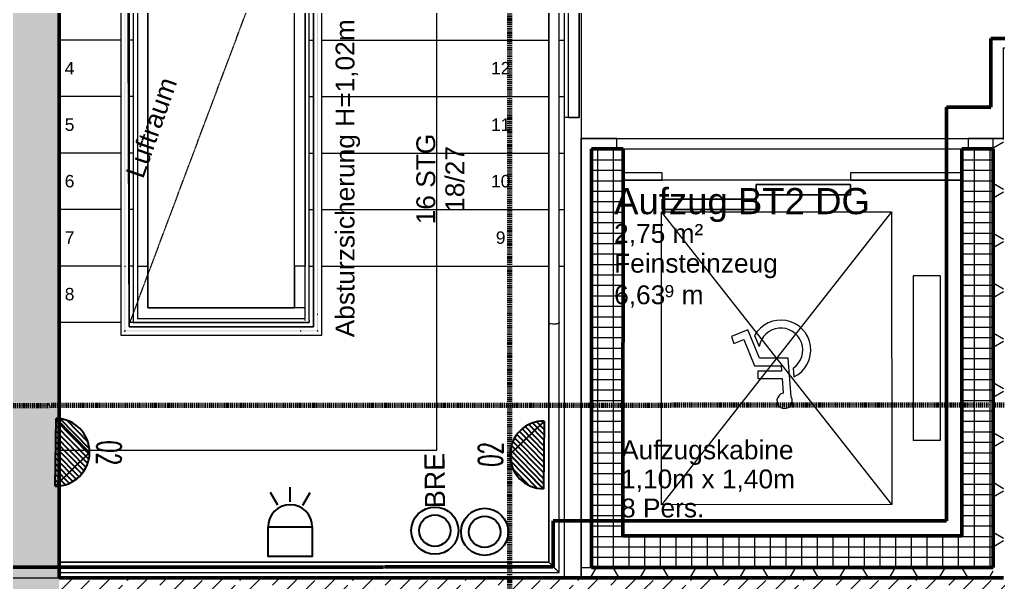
# Model space of a CAD drawing. Header units: metres. Extents: x -17679 to 22565, y -12299 to 33430.
# Drawn here: x -3589 to 1090, y -1020 to 1670 of the extents above; entities that cross this region are included whole.
import ezdxf
from ezdxf.enums import TextEntityAlignment as Align

# ---------------------------------------------------------------- set-up
doc = ezdxf.new("R2010")
doc.units = ezdxf.units.M
for name, pattern in [('Achse', [0.009, 0.005, -0.002, 0, -0.002]), ('Verdeckt', [0.003, 0.002, -0.001]), ('Verdeckt Oben', [0.00225, 0.0015, -0.00075])]:
    doc.linetypes.add(name, pattern=pattern)
doc.layers.get('0').update_dxf_attribs({"color": 252})
for name, color, linetype, lineweight in [('A-FLOR-HRAL', 11, 'Continuous', 5), ('A-FLOR-OVHD', 1, 'Verdeckt Oben', 5), ('A-ROOF', 132, 'Continuous', 35), ('A-ROOF-PATT', 132, 'Continuous', 35), ('A_Brandabschnitte', 30, 'Verdeckt', 50), ('A_Decken', 8, 'Continuous', 13), ('A_Gelaender', 7, 'Continuous', 13), ('A_Raeume', 7, 'Continuous', 13), ('A_Raeume_', 7, 'Continuous', 5), ('A_Raeume_Beschriftung_', 7, 'Continuous', 9), ('A_Tueren', 31, 'Continuous', 13), ('A_Waende', 7, 'Continuous', 13), ('G-ANNO-SYMB_', 111, 'Continuous', 9), ('Q-SPCQ', 91, 'Continuous', 13), ('S-STRS', 31, 'Continuous', 13), ('S-STRS-ANNO_', 31, 'Continuous', 5), ('S-STRS-IDEN_', 31, 'Continuous', 9), ('Text', 130, 'Continuous', 9)]:
    doc.layers.add(name, color=color, linetype=linetype, lineweight=lineweight)
for name, color, linetype, true_color in [('E_Beleuchtungstyp', 30, 'Continuous', 0xf1780e), ('E_Steckdose+Schalter', 150, 'Continuous', 0x0b6cf4), ('ET_LEGENDE - Wohnung$0$810_AV_LE____T', 30, 'Continuous', 0xff870f)]:
    doc.layers.add(name, color=color, linetype=linetype, true_color=true_color)
doc.styles.add('Arial', font='arial.ttf', dxfattribs={"height": 0.059531})
doc.styles.add('Arial_2', font='arial.ttf', dxfattribs={"height": 0.09})
doc.styles.add('Arial_3', font='arial.ttf', dxfattribs={"height": 0.05849})
doc.styles.add('Arial_4', font='arial.ttf', dxfattribs={"height": 0.125})
doc.styles.add('ET_LEGENDE - Wohnung$0$ROMANS', font='romans.shx', dxfattribs={"width": 0.6})
pattern_1 = [(0, (0, 0), (0, 0.05), []), (90, (0, 0), (-0.075, 0), [])]
pattern_2 = [(45, (0, 0), (-0.08980256, 0.08980256), []), (45, (0.0898, 0), (-0.08980256, 0.08980256), [0.0635, -0.03175])]

# ---------------------------------------------------------------- blocks, each defined once
blk = doc.blocks.new('*U545')
h = blk.add_hatch()
h.set_pattern_fill('ANSI31', color=256, scale=5, style=0)
edge = h.paths.add_edge_path()
edge.add_arc((0, 0), 140, 0, 180)
edge.add_line((-140, 0), (140, 0))
at = {"color": 7}
for p, q in [((0, 140), (-140, 0)), ((0, 140), (140, 0)), ((140, 0), (-140, 0))]:
    blk.add_line(p, q, dxfattribs=at)
blk.add_line((0, 0), (0, 0))
blk.add_arc((0, 0), 140, 0, 180, dxfattribs=at)
at = {"style": 'ET_LEGENDE - Wohnung$0$ROMANS', "width": 0.6, "flags": 1}
for tag, p in [('RAUMBUCHNUMMER', (1420.4, 2381.2)), ('ANLAGE', (1420.4, 2231.2))]:
    blk.add_attdef(tag, text='', height=100, dxfattribs=at).set_placement(p, align=Align.MIDDLE)
for tag, p in [('TEILANLAGE_NR', (1420.4, 2081.2)), ('KOMPONENTE', (1420.4, 1931.2)), ('KOMPONENTE_NR', (1420.4, 1781.2)), ('BEZEICHNUNG', (1420.4, 1631.2)), ('TYP', (1420.4, 1481.2)), ('HERSTELLER', (1420.4, 1331.2)), ('MODEL', (1420.4, 1181.2)), ('LEISTUNG_MAX', (1420.4, 1031.2)), ('SPEZIFISCH_1', (1420.4, 881.2)), ('SPEZIFISCH_2', (1420.4, 731.2)), ('SPEZIFISCH_3', (1420.4, 581.2)), ('SPEZIFISCH_4', (1420.4, 431.2)), ('SPEZIFISCH_5', (1420.4, 281.2)), ('GEWERKE_CODE', (1420.4, 131.2)), ('LV_POS', (1420.4, -18.8)), ('ZAEHLER', (1420.4, -168.8)), ('PLATZHALTER_1', (1420.4, -318.8)), ('PLATZHALTER_2', (1420.4, -468.8)), ('PLATZHALTER_3', (1420.4, -618.8)), ('JOBLISTE_VDMA', (1420.4, -768.8)), ('ET_SPEZIFISCH_1', (1420.4, -918.8)), ('ET_SPEZIFISCH_2', (1420.4, -1068.8)), ('ET_SPEZIFISCH_3', (1420.4, -1218.8)), ('ET_SPEZIFISCH_4', (1420.4, -1368.8)), ('ET_SPEZIFISCH_5', (1420.4, -1518.8)), ('ET_SPEZIFISCH_6', (1420.4, -1668.8)), ('ET_SPEZIFISCH_7', (1420.4, -1818.8))]:
    blk.add_attdef(tag, text='', height=100, dxfattribs=at).set_placement(p, align=Align.MIDDLE_CENTER)
at = {"layer": 'ET_LEGENDE - Wohnung$0$810_AV_LE____T', "style": 'ET_LEGENDE - Wohnung$0$ROMANS', "width": 0.6}
blk.add_attdef('NAME', text='', height=100, dxfattribs=at).set_placement((0, 140), align=Align.BOTTOM_CENTER)
blk = doc.blocks.new('*U564')
for p, q in [((0, 185), (0, 235)), ((-42.5, 173.6), (-67.5, 216.9)), ((42.5, 173.6), (67.5, 216.9))]:
    blk.add_line(p, q)
blk.add_lwpolyline([(-75, 100), (75, 100), (75, 0), (-75, 0)], close=True)
blk.add_arc((0, 100), 75, 0, 180)
at = {"style": 'ET_LEGENDE - Wohnung$0$ROMANS', "width": 0.6, "flags": 1}
for tag, p in [('RAUMBUCHNUMMER', (-0.2, -465.7)), ('ANLAGE', (-0.2, -615.7))]:
    blk.add_attdef(tag, text='', height=100, dxfattribs=at).set_placement(p, align=Align.MIDDLE)
for tag, p in [('TEILANLAGE_NR', (-0.2, -765.7)), ('KOMPONENTE', (-0.2, -915.7)), ('KOMPONENTE_NR', (-0.2, -1065.7)), ('BEZEICHNUNG', (-0.2, -1215.7)), ('TYP', (-0.2, -1365.7)), ('HERSTELLER', (-0.2, -1515.7)), ('MODEL', (-0.2, -1665.7)), ('LEISTUNG_MAX', (-0.2, -1815.7)), ('SPEZIFISCH_1', (-0.2, -1965.7)), ('SPEZIFISCH_2', (-0.2, -2115.7)), ('SPEZIFISCH_3', (-0.2, -2265.7)), ('SPEZIFISCH_4', (-0.2, -2415.7)), ('SPEZIFISCH_5', (-0.2, -2565.7)), ('GEWERKE_CODE', (-0.2, -2715.7)), ('LV_POS', (-0.2, -2865.7)), ('ZAEHLER', (-0.2, -3015.7)), ('PLATZHALTER_1', (-0.2, -3165.7)), ('PLATZHALTER_2', (-0.2, -3315.7)), ('PLATZHALTER_3', (-0.2, -3465.7)), ('JOBLISTE_VDMA', (-0.2, -3615.7)), ('ET_SPEZIFISCH_1', (-0.2, -3765.7)), ('ET_SPEZIFISCH_2', (-0.2, -3915.7)), ('ET_SPEZIFISCH_3', (-0.2, -4065.7)), ('ET_SPEZIFISCH_4', (-0.2, -4215.7)), ('ET_SPEZIFISCH_5', (-0.2, -4365.7)), ('ET_SPEZIFISCH_6', (-0.2, -4515.7)), ('ET_SPEZIFISCH_7', (-0.2, -4665.7))]:
    blk.add_attdef(tag, text='', height=100, dxfattribs=at).set_placement(p, align=Align.MIDDLE_CENTER)
blk = doc.blocks.new('*U549')
for radius in [75, 50]:
    blk.add_circle((0, 0), radius)
at = {"style": 'ET_LEGENDE - Wohnung$0$ROMANS', "width": 0.6, "flags": 1}
for tag, p in [('RAUMBUCHNUMMER', (-0.2, -465.7)), ('ANLAGE', (-0.2, -615.7))]:
    blk.add_attdef(tag, text='', height=100, dxfattribs=at).set_placement(p, align=Align.MIDDLE)
for tag, p in [('TEILANLAGE_NR', (-0.2, -765.7)), ('KOMPONENTE', (-0.2, -915.7)), ('KOMPONENTE_NR', (-0.2, -1065.7)), ('BEZEICHNUNG', (-0.2, -1215.7)), ('TYP', (-0.2, -1365.7)), ('HERSTELLER', (-0.2, -1515.7)), ('MODEL', (-0.2, -1665.7)), ('LEISTUNG_MAX', (-0.2, -1815.7)), ('SPEZIFISCH_1', (-0.2, -1965.7)), ('SPEZIFISCH_2', (-0.2, -2115.7)), ('SPEZIFISCH_3', (-0.2, -2265.7)), ('SPEZIFISCH_4', (-0.2, -2415.7)), ('SPEZIFISCH_5', (-0.2, -2565.7)), ('GEWERKE_CODE', (-0.2, -2715.7)), ('LV_POS', (-0.2, -2865.7)), ('ZAEHLER', (-0.2, -3015.7)), ('PLATZHALTER_1', (-0.2, -3165.7)), ('PLATZHALTER_2', (-0.2, -3315.7)), ('PLATZHALTER_3', (-0.2, -3465.7)), ('JOBLISTE_VDMA', (-0.2, -3615.7)), ('ET_SPEZIFISCH_1', (-0.2, -3765.7)), ('ET_SPEZIFISCH_2', (-0.2, -3915.7)), ('ET_SPEZIFISCH_3', (-0.2, -4065.7)), ('ET_SPEZIFISCH_4', (-0.2, -4215.7)), ('ET_SPEZIFISCH_5', (-0.2, -4365.7)), ('ET_SPEZIFISCH_6', (-0.2, -4515.7)), ('ET_SPEZIFISCH_7', (-0.2, -4665.7))]:
    blk.add_attdef(tag, text='', height=100, dxfattribs=at).set_placement(p, align=Align.MIDDLE_CENTER)
blk = doc.blocks.new('Sonder_Aufzug - Schacht_1920x1920_Kabine_1620x1700-12069654-263_PP_03DG_BT2')
at = {"layer": 'Q-SPCQ'}
for p, q in [((-0.01, -1.2), (-0.01, 0.2)), ((-0.01, 0.2), (1.09, 0.2)), ((-0.01, 0.2), (1.09, -1.2)), ((-0.01, -1.2), (1.09, 0.2)), ((1.09, 0.2), (1.09, -1.2)), ((-0.2425, -0.107), (-0.1125, -0.107)), ((-0.2425, -0.893), (-0.2425, -0.107)), ((-0.1125, -0.893), (-0.1125, -0.107)), ((0.4706, -0.3154), (0.4846, -0.5)), ((0.5136, -0.4033), (0.5082, -0.3329)), ((0.4603, -0.4531), (0.4571, -0.4109)), ((0.6298, -0.4033), (0.5136, -0.4033)), ((0.6298, -0.4376), (0.6298, -0.4033)), ((0.5182, -0.4638), (0.5162, -0.4376)), ((0.5162, -0.4376), (0.6298, -0.4376)), ((0.6462, -0.4638), (0.5182, -0.4638)), ((0.6972, -0.5893), (0.6462, -0.4638)), ((0.4846, -0.5), (0.6218, -0.5)), ((0.6218, -0.5), (0.6772, -0.6363)), ((0.645, -0.6086), (0.6236, -0.5558)), ((0.6772, -0.6363), (0.7564, -0.6046)), ((0.7446, -0.5703), (0.6972, -0.5893)), ((0.7564, -0.6046), (0.7446, -0.5703)), ((-0.2425, -0.893), (-0.1125, -0.893)), ((1.09, -1.2), (-0.01, -1.2))]:
    blk.add_line(p, q, dxfattribs=at)
for centre, radius, start, end in [((0.5021, -0.2967), 0.0367, 279.5296, 210.6777), ((0.52, -0.5393), 0.143, 116.094, 331.0081), ((0.52, -0.5393), 0.1049, 124.6842, 350.9794)]:
    blk.add_arc(centre, radius, start, end, dxfattribs=at)
blk = doc.blocks.new('Tuer_S1_Aufzug_Teleskop1 - RB_1680x2220-12020974-263_PP_03DG_BT2')
at = {"layer": 'A_Tueren', "lineweight": 5}
for p, q in [((0.173, 0.215), (0.623, 0.215)), ((0.173, 0.165), (0.173, 0.215)), ((0.173, 0.215), (0.173, 0.165)), ((0.623, 0.215), (0.173, 0.215)), ((0.623, 0.215), (0.623, 0.165)), ((0.623, 0.165), (0.623, 0.215)), ((-0.277, 0.145), (0.173, 0.145)), ((-0.277, 0.095), (-0.277, 0.145)), ((-0.277, 0.145), (-0.277, 0.095)), ((0.173, 0.145), (-0.277, 0.145)), ((0.623, 0.165), (0.173, 0.165)), ((0.173, 0.165), (0.623, 0.165)), ((0.173, 0.145), (0.173, 0.095)), ((0.173, 0.095), (0.173, 0.145)), ((0.173, 0.095), (-0.277, 0.095)), ((-0.277, 0.095), (0.173, 0.095)), ((-0.277, 0.075), (-0.81, 0.075)), ((-0.81, 0.075), (-0.81, 0.04)), ((-0.277, 0.04), (-0.277, 0.075)), ((0.81, 0.075), (0.623, 0.075)), ((0.623, 0.075), (0.623, 0.04)), ((0.81, 0.04), (0.81, 0.075)), ((-0.81, 0.04), (-0.277, 0.04)), ((0.623, 0.04), (0.81, 0.04))]:
    blk.add_line(p, q, dxfattribs=at)
at = {"layer": 'A_Tueren'}
blk.add_line((-0.5783, 0.075), (0.5783, 0.075), dxfattribs=at)
blk = doc.blocks.new('Geländer - Geländer-5776120-263_PP_03DG_BT2')
at = {"layer": 'A_Gelaender', "lineweight": 5}
for p, q in [((-24.7013, 72.5043), (-24.2548, 73.5749)), ((-24.2548, 73.5749), (-24.2363, 73.5672)), ((-24.6829, 72.4966), (-24.7013, 72.5043))]:
    blk.add_line(p, q, dxfattribs=at)
blk = doc.blocks.new('Typ des oberen Holms - Oberer Geländerholm_Innen_-5776135-263_PP_03DG_BT2')
at = {"layer": 'A_Gelaender', "lineweight": 5}
for p, q in [((-24.6829, 72.4966), (-24.2363, 73.5672)), ((-24.2363, 73.5672), (-24.1902, 73.548)), ((-24.1902, 73.548), (-24.6367, 72.4774)), ((-24.6367, 72.4774), (-24.6829, 72.4966))]:
    blk.add_line(p, q, dxfattribs=at)
blk = doc.blocks.new('Typ des oberen Holms - Oberer Geländerholm_Innen_-V46-263_PP_03DG_BT2')
at = {"layer": 'A_Gelaender', "lineweight": 5}
for p, q in [((-24.6829, 72.4966), (-24.2363, 73.5672)), ((-24.2363, 73.5672), (-24.1902, 73.548)), ((-24.6367, 72.4774), (-24.1902, 73.548)), ((-24.6829, 72.4966), (-24.6367, 72.4774))]:
    blk.add_line(p, q, dxfattribs=at)
blk = doc.blocks.new('Geländer - Geländer-11656775-263_PP_03DG_BT2')
at = {"layer": 'A_Gelaender', "lineweight": 5}
for p, q in [((-26.1127, 74.4745), (-26.8768, 72.6425)), ((-25.3733, 74.0631), (-25.2693, 74.3123)), ((-25.2878, 74.32), (-25.2693, 74.3123)), ((-26.1009, 72.3188), (-25.3733, 74.0631)), ((-26.8768, 72.6425), (-26.9808, 72.3933)), ((-26.9808, 72.3933), (-26.2048, 72.0696)), ((-26.2009, 72.0788), (-26.1009, 72.3188)), ((-26.2194, 72.0865), (-26.2156, 72.0958))]:
    blk.add_line(p, q, dxfattribs=at)
blk = doc.blocks.new('Typ des oberen Holms - Oberer Geländerholm_Innen_-11656785-263_PP_03DG_BT2')
at = {"layer": 'A_Gelaender', "lineweight": 5}
for p, q in [((-24.2126, 73.8715), (-24.3165, 73.6223)), ((-24.2704, 73.6031), (-24.1664, 73.8523)), ((-24.1664, 73.8523), (-24.2126, 73.8715)), ((-24.3165, 73.6223), (-25.0441, 71.878)), ((-24.9979, 71.8588), (-24.2704, 73.6031)), ((-25.0441, 71.878), (-25.148, 71.6288)), ((-25.1019, 71.6096), (-24.9979, 71.8588)), ((-25.148, 71.6288), (-25.5888, 70.5721)), ((-25.5619, 70.5067), (-25.1019, 71.6096)), ((-25.5888, 70.5721), (-27.7489, 71.4731)), ((-27.7682, 71.4269), (-25.5619, 70.5067))]:
    blk.add_line(p, q, dxfattribs=at)
for points, knots in [([(-24.2704, 73.6031), (-24.2706, 73.6025), (-24.2717, 73.6015), (-24.2747, 73.6008), (-24.279, 73.6008), (-24.2843, 73.6017), (-24.2902, 73.6034), (-24.2984, 73.6064), (-24.3062, 73.6104), (-24.312, 73.6146), (-24.3151, 73.6176), (-24.3167, 73.6203), (-24.3168, 73.6217), (-24.3165, 73.6223)], [0, 0, 0, 0, 0.083333, 0.166667, 0.25, 0.333333, 0.416667, 0.5, 0.666667, 0.75, 0.833333, 0.916667, 1, 1, 1, 1]), ([(-25.1019, 71.6096), (-25.1022, 71.6089), (-25.1032, 71.608), (-25.1062, 71.6072), (-25.1105, 71.6073), (-25.1158, 71.6082), (-25.1218, 71.6098), (-25.13, 71.6129), (-25.1377, 71.6169), (-25.1435, 71.6211), (-25.1466, 71.6241), (-25.1483, 71.6268), (-25.1483, 71.6282), (-25.148, 71.6288)], [0, 0, 0, 0, 0.083333, 0.166667, 0.25, 0.333333, 0.416667, 0.5, 0.666667, 0.75, 0.833333, 0.916667, 1, 1, 1, 1]), ([(-25.5619, 70.5067), (-25.5619, 70.5067), (-25.5622, 70.5072), (-25.5629, 70.5091), (-25.5637, 70.511), (-25.5645, 70.513), (-25.5653, 70.5148), (-25.5661, 70.5167), (-25.5672, 70.5194), (-25.5684, 70.5224), (-25.5694, 70.5249), (-25.5702, 70.5268), (-25.5711, 70.5288), (-25.5719, 70.5309), (-25.5727, 70.533), (-25.5736, 70.5351), (-25.5745, 70.5372), (-25.5754, 70.5394), (-25.5762, 70.5415), (-25.5771, 70.5436), (-25.578, 70.5458), (-25.5789, 70.5478), (-25.5797, 70.5499), (-25.5805, 70.5519), (-25.5813, 70.5538), (-25.5821, 70.5557), (-25.5828, 70.5575), (-25.5838, 70.5599), (-25.5847, 70.562), (-25.5855, 70.564), (-25.5862, 70.5658), (-25.5871, 70.5678), (-25.5878, 70.5697), (-25.5886, 70.5715), (-25.5888, 70.5721), (-25.5888, 70.5721)], [0, 0, 0, 0, 0.083333, 0.125, 0.166667, 0.208333, 0.229167, 0.25, 0.291667, 0.333333, 0.354167, 0.375, 0.395833, 0.416667, 0.4375, 0.458333, 0.479167, 0.5, 0.520833, 0.541667, 0.5625, 0.583333, 0.604167, 0.625, 0.645833, 0.666667, 0.6875, 0.708333, 0.75, 0.770833, 0.791667, 0.833333, 0.875, 0.916667, 1, 1, 1, 1])]:
    blk.add_open_spline(points, degree=3, knots=knots, dxfattribs=at)
blk = doc.blocks.new('Typ des oberen Holms - Oberer Geländerholm_Innen_-V110-263_PP_03DG_BT2')
at = {"layer": 'A_Gelaender', "lineweight": 5}
for p, q in [((-24.3165, 73.6223), (-24.2126, 73.8715)), ((-24.2704, 73.6031), (-24.1664, 73.8523)), ((-25.148, 71.6288), (-24.3165, 73.6223)), ((-25.1019, 71.6096), (-24.2704, 73.6031)), ((-25.5888, 70.5721), (-25.148, 71.6288)), ((-25.5619, 70.5067), (-25.1019, 71.6096)), ((-27.7489, 71.4731), (-25.5888, 70.5721)), ((-27.7682, 71.4269), (-25.5619, 70.5067))]:
    blk.add_line(p, q, dxfattribs=at)
blk = doc.blocks.new('Typ des oberen Holms - Oberer Geländerholm_Innen_-11656799-263_PP_03DG_BT2')
at = {"layer": 'A_Gelaender', "lineweight": 5}
for p, q in [((-26.0943, 74.4668), (-26.8584, 72.6348)), ((-26.8122, 72.6155), (-26.0481, 74.4476)), ((-25.4379, 74.0901), (-25.3339, 74.3393)), ((-25.2878, 74.32), (-25.3917, 74.0708)), ((-25.3339, 74.3393), (-25.2878, 74.32)), ((-26.1655, 72.3457), (-25.4379, 74.0901)), ((-25.3917, 74.0708), (-25.4379, 74.0901)), ((-25.3917, 74.0708), (-26.1193, 72.3265)), ((-26.8584, 72.6348), (-26.9546, 72.404)), ((-26.8584, 72.6348), (-26.8122, 72.6155)), ((-26.8892, 72.4309), (-26.8122, 72.6155)), ((-26.9546, 72.404), (-26.2156, 72.0958)), ((-26.2424, 72.1612), (-26.8892, 72.4309)), ((-26.1655, 72.3457), (-26.2424, 72.1612)), ((-26.1963, 72.1419), (-26.1193, 72.3265)), ((-26.1193, 72.3265), (-26.1655, 72.3457)), ((-26.1963, 72.1419), (-26.2424, 72.1612)), ((-26.2058, 72.1192), (-26.2156, 72.0958))]:
    blk.add_line(p, q, dxfattribs=at)
blk = doc.blocks.new('Typ des oberen Holms - Oberer Geländerholm_Innen_-V111-263_PP_03DG_BT2')
at = {"layer": 'A_Gelaender', "lineweight": 5}
for p, q in [((-26.0943, 74.4668), (-26.8584, 72.6348)), ((-26.0481, 74.4476), (-26.8122, 72.6155)), ((-25.4379, 74.0901), (-25.3339, 74.3393)), ((-25.3917, 74.0708), (-25.2878, 74.32)), ((-25.3339, 74.3393), (-25.2878, 74.32)), ((-26.1655, 72.3457), (-25.4379, 74.0901)), ((-26.1193, 72.3265), (-25.3917, 74.0708)), ((-26.8584, 72.6348), (-26.9546, 72.404)), ((-26.8122, 72.6155), (-26.8892, 72.4309)), ((-26.9546, 72.404), (-26.2156, 72.0958)), ((-26.8892, 72.4309), (-26.2424, 72.1612)), ((-26.2424, 72.1612), (-26.1655, 72.3457)), ((-26.2059, 72.1188), (-26.1193, 72.3265))]:
    blk.add_line(p, q, dxfattribs=at)
blk = doc.blocks.new('Handlauftyp - Handlauf_Innen_-11656823-263_PP_03DG_BT2')
at = {"layer": 'A_Gelaender', "lineweight": 5}
for points in [[(-26.9117, 72.6569), (-26.912, 72.6572), (-26.1479, 74.4892), (-26.1515, 74.4906), (-26.9159, 72.6587), (-26.9138, 72.6579)], [(-25.3363, 74.0477), (-25.3341, 74.047), (-25.2303, 74.296), (-25.2345, 74.2978), (-25.3384, 74.0487), (-25.3363, 74.0477)], [(-26.0639, 72.3034), (-26.0621, 72.3028), (-25.3342, 74.0469), (-25.3381, 74.0484), (-26.0657, 72.3043)], [(-27.0361, 72.3705), (-27.0301, 72.373), (-26.9117, 72.6569), (-26.916, 72.6586), (-27.0361, 72.3705)], [(-26.258, 72.0459), (-26.2565, 72.0503), (-27.0301, 72.373), (-27.0361, 72.3705), (-26.2583, 72.0461)], [(-26.182, 72.0143), (-26.1507, 72.0905), (-26.1546, 72.0919), (-26.1845, 72.0203), (-26.1833, 72.0173)], [(-26.182, 72.0143), (-26.1845, 72.0203), (-26.2559, 72.0501), (-26.2571, 72.0481), (-26.2574, 72.0457), (-26.1842, 72.0152)]]:
    blk.add_hatch(color=256, dxfattribs=at).paths.add_polyline_path(points)
h = blk.add_hatch(color=256, dxfattribs=at)
h.paths.add_polyline_path([(-26.1525, 72.0911), (-26.1525, 72.0911), (-26.1506, 72.0906), (-26.0621, 72.3028), (-26.0657, 72.3041), (-26.1539, 72.0926), (-26.1525, 72.0911)])
h.paths.add_polyline_path([(-26.1525, 72.0911), (-26.1542, 72.0921), (-26.1542, 72.0919), (-26.1525, 72.0911)])
blk.add_line((-25.2302, 74.296), (-25.2346, 74.2978), dxfattribs=at)
for points in [[(-25.3345, 74.047), (-25.3351, 74.0472), (-25.3363, 74.0477), (-25.3375, 74.0482), (-25.3381, 74.0485)], [(-26.9156, 72.6586), (-26.915, 72.6584), (-26.9138, 72.6579), (-26.9126, 72.6574), (-26.912, 72.6571)], [(-26.1543, 72.0919), (-26.1537, 72.0916), (-26.1525, 72.0911), (-26.1513, 72.0906), (-26.1507, 72.0904)], [(-26.2579, 72.0459), (-26.2577, 72.0466), (-26.2571, 72.0481), (-26.2565, 72.0495), (-26.2561, 72.0502)]]:
    blk.add_open_spline(points, degree=3, dxfattribs=at)
for points in [[(-27.0362, 72.3705), (-27.0357, 72.3707), (-27.0347, 72.3711), (-27.0331, 72.3718), (-27.0315, 72.3724), (-27.0305, 72.3728), (-27.03, 72.373)], [(-26.182, 72.0142), (-26.1822, 72.0147), (-26.1826, 72.0157), (-26.1833, 72.0173), (-26.1839, 72.0189), (-26.1843, 72.0199), (-26.1845, 72.0203)]]:
    blk.add_open_spline(points, degree=3, knots=[0.46272837, 0.46272837, 0.46272837, 0.46272837, 0.47916667, 0.5, 0.52083333, 0.53727163, 0.53727163, 0.53727163, 0.53727163], dxfattribs=at)
blk = doc.blocks.new('Handlauftyp - Handlauf_Innen_-V112-263_PP_03DG_BT2')
at = {"layer": 'A_Gelaender', "lineweight": 5}
for p, q in [((-26.1681, 74.4976), (-26.9322, 72.6656)), ((-26.1312, 74.4822), (-26.8953, 72.6502)), ((-25.3548, 74.0554), (-25.2509, 74.3046)), ((-25.3179, 74.04), (-25.2139, 74.2892)), ((-25.2509, 74.3046), (-25.2139, 74.2892)), ((-26.1709, 72.0988), (-25.3548, 74.0554)), ((-26.134, 72.0834), (-25.3179, 74.04)), ((-26.9322, 72.6656), (-27.0593, 72.361)), ((-26.8953, 72.6502), (-27.0069, 72.3825)), ((-27.0593, 72.361), (-26.2648, 72.0296)), ((-27.0069, 72.3825), (-26.2494, 72.0665)), ((-26.2494, 72.0665), (-26.194, 72.0434)), ((-26.194, 72.0434), (-26.1709, 72.0988)), ((-26.1725, 71.9911), (-26.134, 72.0834)), ((-26.2648, 72.0296), (-26.1725, 71.9911))]:
    blk.add_line(p, q, dxfattribs=at)
blk = doc.blocks.new('6546546')
at = {"layer": 'A-ROOF-PATT', "lineweight": 5, "true_color": 0x636466}
h = blk.add_hatch(dxfattribs=at)
h.set_pattern_fill('FP_2', color=251, style=0, pattern_type=2)
h.set_pattern_definition(pattern_2)
h.paths.add_polyline_path([(-53.4065, 47.8804), (-53.1237, 47.9009), (-53.1237, 48.7988), (-53.4065, 48.7988), (-53.4065, 47.9023)])
h.paths.add_polyline_path([(-53.1236, 51.0788), (-53.1236, 52.1088), (-53.4064, 52.1088), (-53.4064, 51.0788), (-53.1932, 51.0788)])
h.paths.add_polyline_path([(-53.1235, 54.3888), (-53.1234, 58.7988), (-53.4062, 58.7988), (-53.4062, 54.3888), (-53.1406, 54.3888)])
h.paths.add_polyline_path([(-53.1233, 59.9388), (-53.1233, 61.2831), (-53.4061, 61.2831), (-53.4061, 59.9388), (-53.1932, 59.9388)])
h.paths.add_polyline_path([(-53.1232, 63.5631), (-53.1232, 64.1517), (-53.4061, 64.1516), (-53.4061, 63.5631), (-53.1233, 63.5631)])
at = {"layer": 'A_Waende', "lineweight": 5, "true_color": 0x636466}
h = blk.add_hatch(dxfattribs=at)
h.set_pattern_fill('FP_137', color=251, angle=202.64, style=0, pattern_type=2)
h.set_pattern_definition([(89.998, (-48.608, 56.25908), (-0.20637, 7e-06), []), (149.998, (-48.608, 56.25908), (-0.10319, -0.17872), []), (209.998, (-48.608, 56.25908), (0.10318, -0.178725), [])])
h.paths.add_polyline_path([(-48.608, 55.2087), (-48.608, 55.2088), (-48.608, 57.3086), (-48.6579, 57.3086), (-48.6579, 55.2087)])
h = blk.add_hatch(dxfattribs=at)
h.set_pattern_fill('FP_3', color=251, style=0, pattern_type=2)
h.set_pattern_definition(pattern_1)
h.paths.add_polyline_path([(-50.4278, 55.2587), (-50.4278, 57.2587), (-50.5777, 57.2586), (-50.5777, 55.2587)])
h = blk.add_hatch(dxfattribs=at)
h.set_pattern_fill('FP_3', color=251, style=0, pattern_type=2)
h.set_pattern_definition(pattern_1)
h.paths.add_polyline_path([(-48.6579, 57.1086), (-48.658, 57.2586), (-48.8076, 57.2586), (-48.8076, 57.1086), (-48.658, 57.1086)])
h = blk.add_hatch(dxfattribs=at)
h.set_pattern_fill('FP_3', color=251, style=0, pattern_type=2)
h.set_pattern_definition(pattern_1)
h.paths.add_polyline_path([(-48.658, 55.4087), (-48.658, 55.4087), (-48.658, 57.1086), (-48.8079, 57.1086), (-48.808, 55.4087)])
h = blk.add_hatch(dxfattribs=at)
h.set_pattern_fill('FP_3', color=251, style=0, pattern_type=2)
h.set_pattern_definition(pattern_1)
h.paths.add_polyline_path([(-48.658, 55.2587), (-48.658, 55.4087), (-50.4278, 55.4087), (-50.4277, 55.2587), (-48.6641, 55.2587)])
h = blk.add_hatch(dxfattribs=at)
h.set_pattern_fill('FP_138', color=251, angle=202.64, style=0, pattern_type=2)
h.set_pattern_definition([(179.998, (-49.64265, 55.25871), (-7e-06, -0.20637), []), (239.998, (-49.64265, 55.25871), (0.178727, -0.103196), []), (299.998, (-49.64265, 55.25871), (0.178725, 0.10318), [])])
h.paths.add_polyline_path([(-48.658, 55.2087), (-48.658, 55.2587), (-50.6278, 55.2587), (-50.6278, 55.2087), (-49.0146, 55.2087)])
h = blk.add_hatch(dxfattribs=at)
h.set_pattern_fill('FP_2', color=251, style=0, pattern_type=2)
h.set_pattern_definition(pattern_2)
h.paths.add_polyline_path([(-47.0638, 55.0286), (-47.0638, 55.2086), (-53.1235, 55.2087), (-53.1235, 55.0288), (-47.0639, 55.0286)])
at = {"layer": 'A-FLOR-OVHD', "color": 251, "true_color": 0x636466}
blk.add_line((-52.7887, 56.4188), (-51.9787, 58.5788), dxfattribs=at)
at = {"layer": 'A-ROOF', "color": 251, "lineweight": 50, "true_color": 0x636466}
blk.add_line((-53.1235, 55.2088), (-53.1234, 58.7988), dxfattribs=at)
at = {"layer": 'A_Brandabschnitte', "color": 251, "true_color": 0x636466}
for p, q in [((-48.6697, 57.7865), (-47.447, 57.7871)), ((-48.6697, 57.7865), (-48.6697, 57.4588)), ((-48.8819, 55.4819), (-48.8819, 57.4588)), ((-48.6697, 57.4588), (-48.8819, 57.4588)), ((-50.7619, 55.4809), (-48.8819, 55.4819)), ((-50.7619, 55.2609), (-50.7619, 55.4809)), ((-53.9207, 55.2592), (-50.7619, 55.2609))]:
    blk.add_line(p, q, dxfattribs=at)
at = {"layer": 'A_Decken', "color": 251, "true_color": 0x636466}
for p, q in [((-50.6277, 58.7445), (-50.6277, 57.3087)), ((-50.4277, 57.2587), (-48.8076, 57.2586))]:
    blk.add_line(p, q, dxfattribs=at)
at = {"layer": 'A_Raeume', "color": 251, "linetype": 'Verdeckt', "true_color": 0x636466}
for p, q in [((-52.7887, 56.4088), (-52.7957, 58.5189)), ((-51.9079, 57.2392), (-51.908, 56.4088)), ((-51.908, 56.4088), (-52.7887, 56.4088))]:
    blk.add_line(p, q, dxfattribs=at)
at = {"layer": 'A_Raeume_', "color": 251, "true_color": 0x636466, "flags": 128}
for points in [[(-53.9886, 60.1288), (-53.9888, 55.2088), (-50.6278, 55.2087), (-50.6277, 57.3087), (-50.4577, 57.3087), (-48.7776, 57.3086), (-48.6079, 57.3086), (-48.6079, 57.7412), (-47.3962, 57.7411), (-47.3962, 57.9086), (-47.3962, 58.7511), (-47.0337, 58.7511), (-47.0336, 60.1286), (-48.1311, 60.1287), (-53.4386, 60.1288)], [(-52.7957, 58.5189), (-51.9079, 58.5189), (-51.908, 56.4088), (-52.7887, 56.4088)], [(-50.4277, 57.1087), (-50.4278, 55.4087), (-48.808, 55.4087), (-48.8079, 57.1086)]]:
    blk.add_lwpolyline(points, close=True, dxfattribs=at)
at = {"layer": 'A_Waende', "color": 251, "lineweight": 5, "true_color": 0x636466}
for p, q in [((-50.6277, 57.3087), (-50.6278, 55.2087)), ((-50.4577, 57.3087), (-50.6277, 57.3087)), ((-50.4577, 57.2587), (-50.4577, 57.3087)), ((-48.6079, 57.3086), (-48.7776, 57.3086)), ((-48.7776, 57.3086), (-48.7776, 57.2586))]:
    blk.add_line(p, q, dxfattribs=at)
at = {"layer": 'A_Waende', "color": 251, "true_color": 0x636466}
for p, q in [((-50.4577, 57.3087), (-48.7776, 57.3086)), ((-48.8079, 57.1086), (-50.4277, 57.1087))]:
    blk.add_line(p, q, dxfattribs=at)
at = {"layer": 'A_Waende', "color": 251, "lineweight": 18, "true_color": 0x636466}
for p, q in [((-48.6579, 57.2586), (-48.6579, 57.3086)), ((-50.6278, 55.2587), (-50.5778, 55.2587))]:
    blk.add_line(p, q, dxfattribs=at)
at = {"layer": 'A_Waende', "color": 251, "lineweight": 50, "true_color": 0x636466}
for p, q in [((-50.5777, 57.2587), (-50.5778, 55.2587)), ((-50.4277, 57.2587), (-50.5777, 57.2587)), ((-50.4278, 55.4087), (-50.4277, 57.2587)), ((-48.6579, 57.2586), (-48.8076, 57.2586)), ((-48.8076, 57.2586), (-48.8076, 57.1086)), ((-48.658, 55.2587), (-48.6579, 57.2586)), ((-48.8079, 57.1086), (-48.808, 55.4087)), ((-48.8076, 57.1086), (-48.8079, 57.1086)), ((-48.808, 55.4087), (-50.4278, 55.4087)), ((-50.5778, 55.2587), (-48.658, 55.2587)), ((-48.608, 55.2087), (-53.1235, 55.2088))]:
    blk.add_line(p, q, dxfattribs=at)
at = {"layer": 'G-ANNO-SYMB_', "color": 251, "linetype": 'Achse', "lineweight": 70, "true_color": 0x636466}
for p, q in [((-50.9697, 47.277), (-50.9686, 85.3042)), ((-56.4379, 56.0314), (-46.7419, 56.0366))]:
    blk.add_line(p, q, dxfattribs=at)
at = {"layer": 'S-STRS', "color": 251, "true_color": 0x636466}
for p, q in [((-50.7079, 57.7787), (-50.7079, 58.0487)), ((-52.8287, 57.7788), (-53.1234, 57.7788)), ((-52.8287, 57.7788), (-53.1234, 57.7788)), ((-52.7687, 57.7788), (-52.7887, 57.7788)), ((-52.7687, 57.7788), (-52.7887, 57.7788)), ((-51.9279, 57.7788), (-51.9079, 57.7788)), ((-51.9279, 57.7788), (-51.9079, 57.7788)), ((-51.8679, 57.7788), (-50.7829, 57.7787)), ((-51.8679, 57.7788), (-50.7829, 57.7787)), ((-50.7329, 57.7787), (-50.7079, 57.7787)), ((-50.7329, 57.7787), (-50.7079, 57.7787)), ((-50.7079, 57.5087), (-50.7079, 57.7787)), ((-52.8287, 57.5088), (-53.1234, 57.5088)), ((-52.8287, 57.5088), (-53.1234, 57.5088)), ((-52.7687, 57.5088), (-52.7887, 57.5088)), ((-52.7687, 57.5088), (-52.7887, 57.5088)), ((-51.9279, 57.5088), (-51.9079, 57.5088)), ((-51.9279, 57.5088), (-51.9079, 57.5088)), ((-51.8679, 57.5088), (-50.7829, 57.5087)), ((-51.8679, 57.5088), (-50.7829, 57.5087)), ((-50.7329, 57.5087), (-50.7079, 57.5087)), ((-50.7329, 57.5087), (-50.7079, 57.5087)), ((-50.7079, 57.2387), (-50.7079, 57.5087)), ((-52.8287, 57.2388), (-53.1234, 57.2388)), ((-52.8287, 57.2388), (-53.1234, 57.2388)), ((-52.7687, 57.2388), (-52.7887, 57.2388)), ((-52.7687, 57.2388), (-52.7887, 57.2388)), ((-51.9279, 57.2388), (-51.9079, 57.2388)), ((-51.9279, 57.2388), (-51.9079, 57.2388)), ((-51.8679, 57.2388), (-50.7829, 57.2387)), ((-51.8679, 57.2388), (-50.7829, 57.2387)), ((-50.7329, 57.2387), (-50.7079, 57.2387)), ((-50.7329, 57.2387), (-50.7079, 57.2387)), ((-50.7079, 56.9687), (-50.7079, 57.2387)), ((-52.8287, 56.9688), (-53.1234, 56.9688)), ((-52.8287, 56.9688), (-53.1234, 56.9688)), ((-52.7687, 56.9688), (-52.7887, 56.9688)), ((-52.7687, 56.9688), (-52.7887, 56.9688)), ((-51.9279, 56.9688), (-51.9079, 56.9688)), ((-51.9279, 56.9688), (-51.9079, 56.9688)), ((-51.8679, 56.9688), (-50.7829, 56.9687)), ((-51.8679, 56.9688), (-50.7829, 56.9687)), ((-50.7329, 56.9687), (-50.7079, 56.9687)), ((-50.7329, 56.9687), (-50.7079, 56.9687)), ((-50.7079, 56.6987), (-50.7079, 56.9687)), ((-52.8287, 56.6988), (-53.1234, 56.6988)), ((-52.8287, 56.6988), (-53.1234, 56.6988)), ((-52.7687, 56.6988), (-52.7887, 56.6988)), ((-52.7687, 56.6988), (-52.7887, 56.6988)), ((-52.7687, 56.6988), (-52.7687, 56.4288)), ((-51.9279, 56.6988), (-51.9079, 56.6988)), ((-51.9279, 56.6988), (-51.9079, 56.6988)), ((-51.8679, 56.6988), (-50.7829, 56.6987)), ((-51.8679, 56.6988), (-50.7829, 56.6987)), ((-50.7329, 56.6987), (-50.7079, 56.6987)), ((-50.7329, 56.6987), (-50.7079, 56.6987)), ((-50.708, 55.2087), (-50.7079, 56.6987)), ((-51.928, 56.4392), (-51.928, 56.4288)), ((-52.8287, 56.4288), (-53.1234, 56.4288)), ((-52.7687, 56.4288), (-52.7887, 56.4288)), ((-51.928, 56.4288), (-52.7687, 56.4288))]:
    blk.add_line(p, q, dxfattribs=at)
at = {"layer": 'S-STRS-ANNO_', "color": 251, "true_color": 0x636466}
for p, q in [((-51.3179, 57.7788), (-51.3179, 58.0488)), ((-51.3179, 57.5088), (-51.3179, 57.7788)), ((-51.3179, 57.2388), (-51.3179, 57.5088)), ((-51.3179, 56.9688), (-51.3179, 57.2388)), ((-51.3179, 56.6988), (-51.3179, 56.9688)), ((-51.318, 55.8188), (-51.3179, 56.6988)), ((-53.1235, 55.8188), (-51.318, 55.8188))]:
    blk.add_line(p, q, dxfattribs=at)
at = {"layer": 'A-FLOR-HRAL', "color": 251, "true_color": 0x636466, "rotation": 22.64000000000043}
for name in ['Geländer - Geländer-11656775-263_PP_03DG_BT2', 'Geländer - Geländer-5776120-263_PP_03DG_BT2']:
    blk.add_blockref(name, (0, 0), dxfattribs=at)
at = {"layer": 'A_Gelaender', "color": 251, "lineweight": 5, "true_color": 0x636466, "rotation": 22.64000000000043}
for name in ['Handlauftyp - Handlauf_Innen_-V112-263_PP_03DG_BT2', 'Handlauftyp - Handlauf_Innen_-11656823-263_PP_03DG_BT2', 'Typ des oberen Holms - Oberer Geländerholm_Innen_-11656799-263_PP_03DG_BT2', 'Typ des oberen Holms - Oberer Geländerholm_Innen_-V111-263_PP_03DG_BT2', 'Typ des oberen Holms - Oberer Geländerholm_Innen_-11656785-263_PP_03DG_BT2', 'Typ des oberen Holms - Oberer Geländerholm_Innen_-V110-263_PP_03DG_BT2', 'Typ des oberen Holms - Oberer Geländerholm_Innen_-5776135-263_PP_03DG_BT2', 'Typ des oberen Holms - Oberer Geländerholm_Innen_-V46-263_PP_03DG_BT2']:
    blk.add_blockref(name, (0, 0), dxfattribs=at)
at = {"layer": 'A_Tueren', "color": 251, "true_color": 0x636466, "rotation": 179.998275878371}
blk.add_blockref('Tuer_S1_Aufzug_Teleskop1 - RB_1680x2220-12020974-263_PP_03DG_BT2', (-49.6176, 57.1837), dxfattribs=at)
at = {"layer": 'Q-SPCQ', "color": 251, "true_color": 0x636466, "rotation": 180.0233574079113}
blk.add_blockref('Sonder_Aufzug - Schacht_1920x1920_Kabine_1620x1700-12069654-263_PP_03DG_BT2', (-49.1531, 55.7585), dxfattribs=at)
at = {"layer": 'A_Raeume_Beschriftung_', "color": 251, "true_color": 0x636466, "attachment_point": 1}
for s, insert, char_height, width, style in [('Aufzug BT2 DG', (-50.4701, 57.0718), 0.125, 1.475105, 'Arial_4'), ('2,75 m²', (-50.4701, 56.8998), 0.09, 0.505063, 'Arial_2'), ('Feinsteinzeug', (-50.4701, 56.7573), 0.09, 0.909915, 'Arial_2'), ('6,63', (-50.4701, 56.6064), 0.09, 0.292616, 'Arial_2'), ('9', (-50.2287, 56.6082), 0.0585, 0.056118, 'Arial_3'), (' m', (-50.1824, 56.6064), 0.09, 0.164346, 'Arial_2')]:
    blk.add_mtext(s, dxfattribs=dict(at, insert=insert, char_height=char_height, width=width, style=style))
at = {"layer": 'S-STRS-ANNO_', "color": 251, "true_color": 0x636466, "attachment_point": 1, "line_spacing_factor": 0.941778, "style": 'Arial'}
for s, insert, char_height, width in [('4', (-53.0966, 57.6744), 0.0595, 0.054944), ('12', (-51.0587, 57.6743), 0.05953, 0.109888), ('5', (-53.0966, 57.4044), 0.0595, 0.054944), ('11', (-51.0587, 57.4043), 0.05953, 0.109888), ('6', (-53.0966, 57.1344), 0.0595, 0.054944), ('10', (-51.0587, 57.1343), 0.05953, 0.109888), ('7', (-53.0966, 56.8644), 0.0595, 0.054944), ('9', (-51.0358, 56.8643), 0.0595, 0.054944), ('8', (-53.0966, 56.5944), 0.0595, 0.054944)]:
    blk.add_mtext(s, dxfattribs=dict(at, insert=insert, char_height=char_height, width=width))
at = {"layer": 'S-STRS-IDEN_', "color": 251, "true_color": 0x636466, "char_height": 0.09, "attachment_point": 1, "rotation": 90, "style": 'Arial_2'}
for s, insert, width in [('16 STG', (-51.4155, 56.8982), 0.517088), ('18/27', (-51.2766, 56.9577), 0.376793)]:
    blk.add_mtext(s, dxfattribs=dict(at, insert=insert, width=width))
at = {"layer": 'Text', "color": 251, "true_color": 0x636466, "char_height": 0.09, "attachment_point": 1, "style": 'Arial_2'}
for s, insert, width, rotation in [('Absturzsicherung H=1,02m', (-51.8015, 56.3583), 1.79578, 90), ('Luftraum', (-52.8072, 57.1417), 0.585232, 70.64)]:
    blk.add_mtext(s, dxfattribs=dict(at, insert=insert, width=width, rotation=rotation))
for s, insert, width in [('Aufzugskabine', (-50.437, 55.8653), 0.970042), ('1,10m x 1,40m ', (-50.437, 55.7264), 1.022152), ('8 Pers.', (-50.437, 55.5875), 0.464979)]:
    blk.add_mtext(s, dxfattribs=dict(at, insert=insert, width=width))

msp = doc.modelspace()

# ---------------------------------------------------------------- block references
at = {"xscale": 1000, "yscale": 1000, "zscale": 1000}
msp.add_blockref('6546546', (49723.1, -56206.7), dxfattribs=at)
at = {"layer": 'E_Beleuchtungstyp', "color": 42, "true_color": 0xdd8622, "xscale": 1.158225034426236, "yscale": 1.158225034426236, "zscale": 1.158225034426236}
for p, rotation in [((-3416.9, -398.1), 269.4097788428272), ((-1082.8, -410.7), 89.40977884282721)]:
    msp.add_blockref('*U545', p, dxfattribs=dict(at, rotation=rotation)).add_auto_attribs({'NAME': '02'})
at = {"layer": 'E_Steckdose+Schalter'}
for name, p, xscale, yscale, zscale, rotation in [('*U564', (-2295.5, -895.5), 1.408530976143471, 1.408530976143471, 1.408530976143471, 359.998275878465), ('*U549', (-1604.1, -772.4), 1.501259922922872, 1.501259922922872, 1.501259922922872, 174.416705673792), ('*U549', (-1365.9, -778.2), 1.501259922922872, 1.501259922922872, 1.501259922922872, 174.416705673792)]:
    msp.add_blockref(name, p, dxfattribs=dict(at, xscale=xscale, yscale=yscale, zscale=zscale, rotation=rotation))

# ---------------------------------------------------------------- texts
at = {"color": 212}
msp.add_text('BRE', height=96.12, rotation=90.7795, dxfattribs=at).set_placement((-1554.8, -664.5))

doc.saveas('drawing.dxf')
